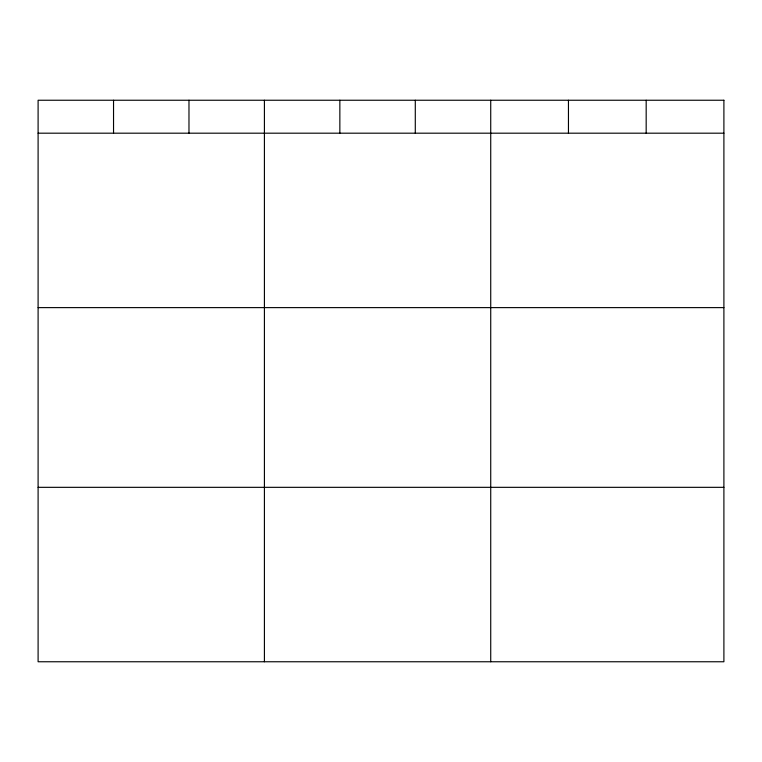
<?xml version="1.0" encoding="UTF-8"?>
<svg xmlns="http://www.w3.org/2000/svg" width="762" height="762" viewBox="0 0 762 762"><rect width="100%" height="100%" fill="white"/><g stroke="black" fill="none" stroke-linecap="round" stroke-linejoin="round"><path stroke-width="1.14" d="M38.1 133.188L723.9 133.188M38.1 307.619L723.9 307.619M38.1 487.328L723.9 487.328M646.176 100.241L646.176 133.188M568.452 100.241L568.452 133.188M490.728 100.241L490.728 661.759M415.29 100.241L415.29 133.188M339.852 100.241L339.852 133.188M264.414 100.241L264.414 661.759M188.976 100.241L188.976 133.188M113.538 100.241L113.538 133.188M723.9 100.241L38.1 100.241L38.1 661.759L723.9 661.759L723.9 100.241"/></g></svg>
